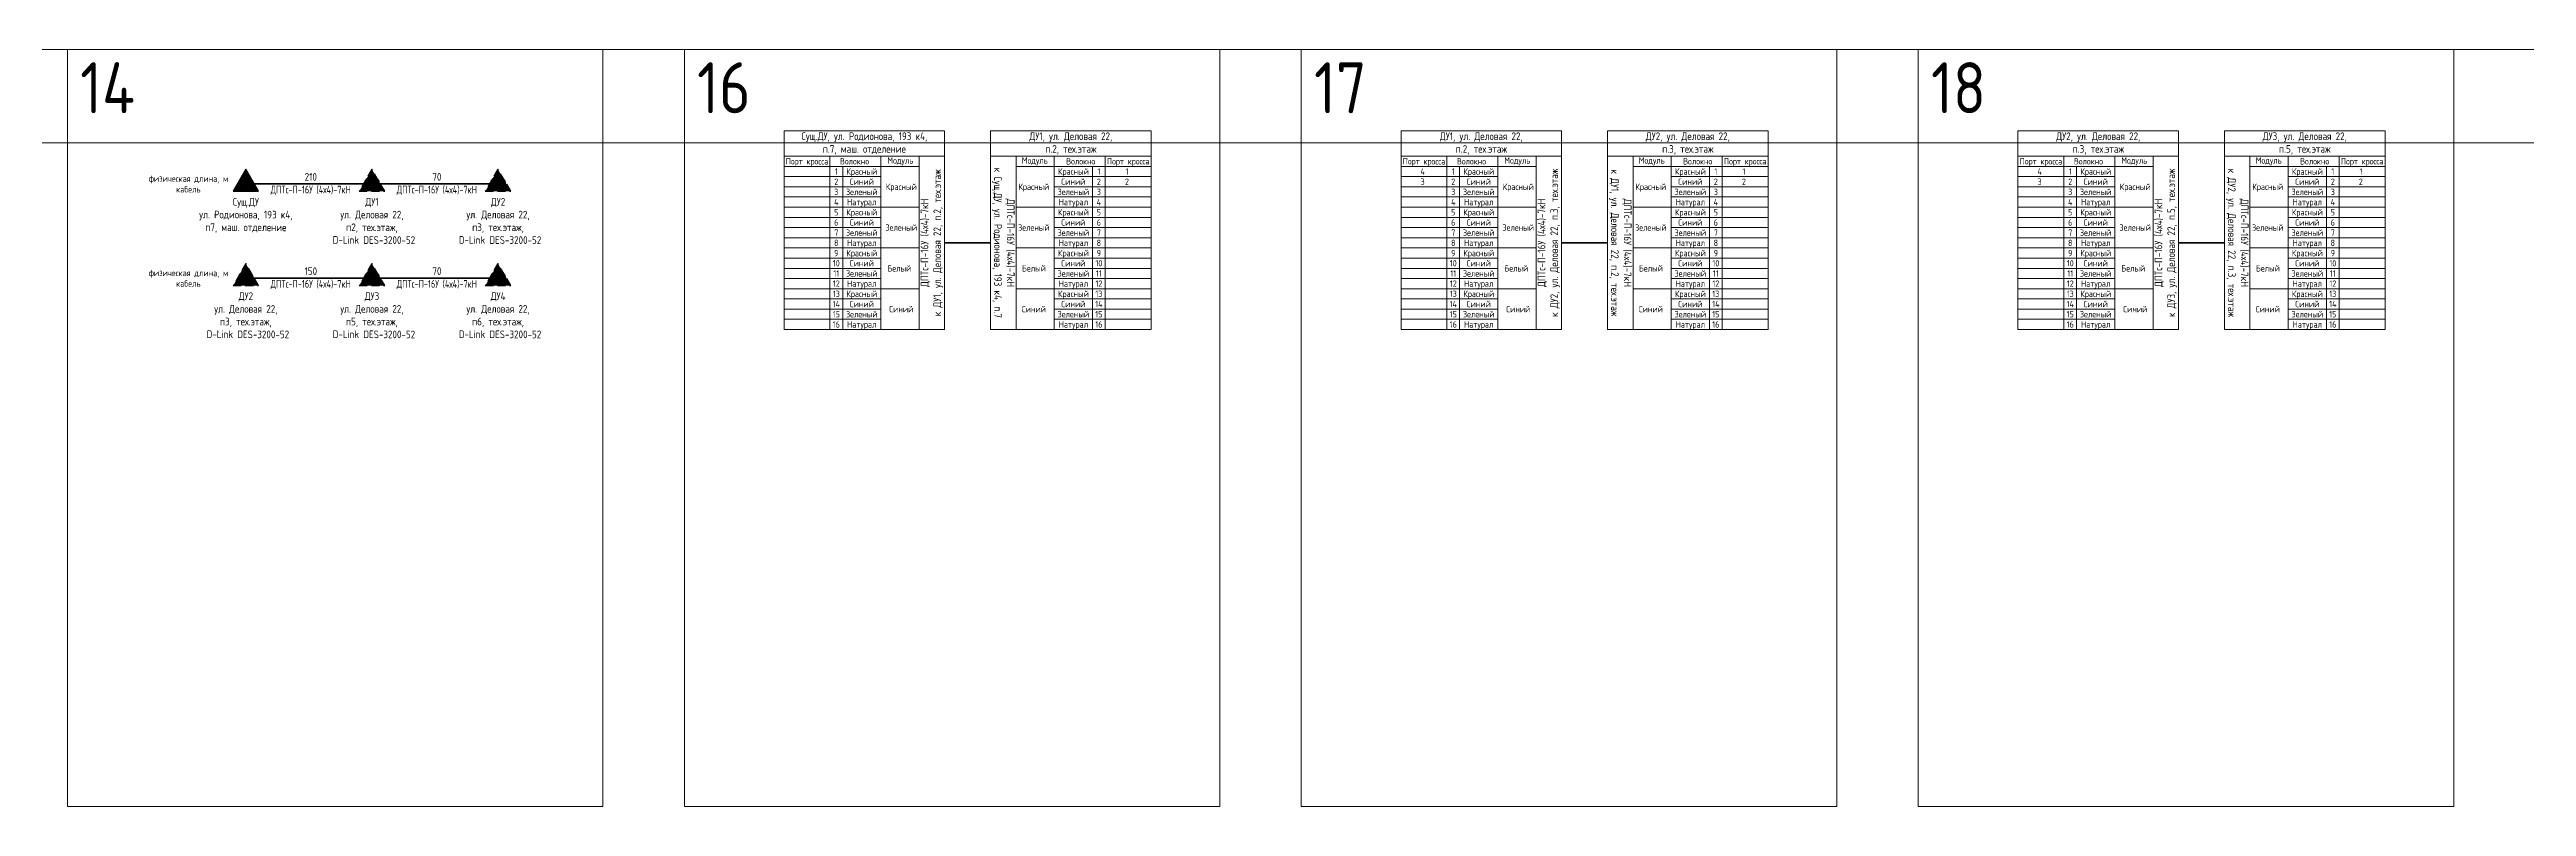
# Model space of a CAD drawing. Extents: x 6775 to 13793, y 2665 to 3972.
# Drawn here: x 9914 to 10886, y 3675 to 3972 of the extents above; entities that cross this region are included whole.
import ezdxf
from ezdxf.enums import TextEntityAlignment as Align

# ---------------------------------------------------------------- set-up
doc = ezdxf.new("R2010")
doc.units = 0
doc.header["$MEASUREMENT"] = 0
doc.linetypes.add('HIDDEN2', pattern=[4.7625, 3.175, -1.5875])
doc.layers.get('0').update_dxf_attribs({"linetype": 'CONTINUOUS'})
doc.layers.get('Defpoints').update_dxf_attribs({"linetype": 'CONTINUOUS'})
doc.layers.add('ВЭ', color=1, linetype='CONTINUOUS')
doc.styles.add('мой', font='', dxfattribs={"width": 0.9, "height": 3})
doc.styles.get('мой').set_extended_font_data('GOST Common')

# ---------------------------------------------------------------- blocks, each defined once
blk = doc.blocks.new('*T13')
at = {"layer": 'Defpoints', "color": 8, "linetype": 'ByBlock', "lineweight": 0, "transparency": 16777216}
for p, q in [((0, 0), (7018, 0)), ((0, 0), (0, -36.67)), ((242, 0), (242, -36.67)), ((484, 0), (484, -36.67)), ((726, 0), (726, -36.67)), ((968, 0), (968, -36.67)), ((1210, 0), (1210, -36.67)), ((1452, 0), (1452, -36.67)), ((1694, 0), (1694, -36.67)), ((1936, 0), (1936, -36.67)), ((2178, 0), (2178, -36.67)), ((2420, 0), (2420, -36.67)), ((2662, 0), (2662, -36.67)), ((2904, 0), (2904, -36.67)), ((3146, 0), (3146, -36.67)), ((3388, 0), (3388, -36.67)), ((3630, 0), (3630, -36.67)), ((3872, 0), (3872, -36.67)), ((4114, 0), (4114, -36.67)), ((4356, 0), (4356, -36.67)), ((4598, 0), (4598, -36.67)), ((4840, 0), (4840, -36.67)), ((5082, 0), (5082, -36.67)), ((5324, 0), (5324, -36.67)), ((5566, 0), (5566, -36.67)), ((5808, 0), (5808, -36.67)), ((6050, 0), (6050, -36.67)), ((6292, 0), (6292, -36.67)), ((6534, 0), (6534, -36.67)), ((6776, 0), (6776, -36.67)), ((0, -36.67), (7018, -36.67))]:
    blk.add_line(p, q, dxfattribs=at)
at = {"layer": 'Defpoints', "color": 0, "linetype": 'ByBlock', "lineweight": -2, "transparency": 16777216}
blk.add_line((7018, 0), (7018, -36.67), dxfattribs=at)
at = {"layer": 'Defpoints', "color": 5, "linetype": 'Continuous', "lineweight": 0, "transparency": 16777216, "char_height": 20, "width": 232, "attachment_point": 1, "style": 'мой'}
for s, insert in [('1', (5, -5)), ('2', (247, -5)), ('3', (489, -5)), ('4', (731, -5)), ('5', (973, -5)), ('6', (1215, -5)), ('7', (1457, -5)), ('8', (1699, -5)), ('9', (1941, -5)), ('10', (2183, -5)), ('11', (2425, -5)), ('12', (2667, -5)), ('13', (2909, -5)), ('14', (3151, -5)), ('16', (3393, -5)), ('17', (3635, -5)), ('18', (3877, -5)), ('19', (4119, -5)), ('{\\fGOST Common|b0|i0|c204|p34;24', (4361, -5)), ('25', (4603, -5)), ('23', (4845, -5)), ('28', (5087, -5)), ('29', (5329, -5)), ('33', (5571, -5)), ('34', (5813, -5)), ('35', (6055, -5)), ('36', (6297, -5)), ('37', (6539, -5)), ('38', (6781, -5))]:
    blk.add_mtext(s, dxfattribs=dict(at, insert=insert))
blk = doc.blocks.new('*U14')
at = {"layer": 'ВЭ', "color": 250, "linetype": 'ByBlock', "lineweight": 18}
blk.add_lwpolyline([(-105, -148.5), (105, -148.5), (105, 148.5), (-105, 148.5), (-105, -148.5)], dxfattribs=at)
blk = doc.blocks.new('*U15')
at = {"layer": 'Defpoints', "color": 0, "linetype": 'ByBlock', "lineweight": -2, "transparency": 16777216}
for p in [(3146, 0), (3388, 0), (3630, 0), (3872, 0)]:
    blk.add_blockref('*U14', p, dxfattribs=at)
blk = doc.blocks.new('*U60')
at = {"linetype": 'Continuous', "lineweight": 15, "true_color": 0xffffff}
h = blk.add_hatch(color=7, dxfattribs=at)
h.dxf.hatch_style = 1
h.paths.add_polyline_path([(7.33, 4.56), (4.95, 8.63), (0, 0), (4.98, 0, -0.412623), (2.12, 2.88, -0.727408)])
h.paths.add_polyline_path([(7.61, 4.08, -0.10842), (7.88, 2.88, -0.412623), (5.02, 0), (10, 0)])
h = blk.add_hatch(color=7, dxfattribs=at)
h.dxf.hatch_style = 1
h.paths.add_polyline_path([(2.12, 2.88, 1), (7.88, 2.88, 0.10842), (7.61, 4.08), (7.33, 4.56, 0.727408)])
at = {"color": 7, "linetype": 'HIDDEN2'}
blk.add_lwpolyline([(0, 0), (10, 0), (4.95, 8.63)], close=True, dxfattribs=at)
blk.add_circle((5, 2.88), 2.88)
at = {"color": 7, "linetype": 'Continuous', "lineweight": 20, "style": 'мой', "width": 0.9}
blk.add_attdef('ПОРТ1', text='', height=3, dxfattribs=at).set_placement((2, 6), align=Align.RIGHT)
blk.add_attdef('ПОРТ2', (8, 6), '', height=3, dxfattribs=at)
blk = doc.blocks.new('*U59')
at = {"linetype": 'Continuous', "lineweight": 15, "true_color": 0xffffff}
h = blk.add_hatch(color=7, dxfattribs=at)
h.dxf.hatch_style = 1
h.paths.add_polyline_path([(7.33, 4.56), (4.95, 8.63), (0, 0), (4.98, 0, -0.412623), (2.12, 2.88, -0.727408)])
h.paths.add_polyline_path([(7.61, 4.08, -0.10842), (7.88, 2.88, -0.412623), (5.02, 0), (10, 0)])
h = blk.add_hatch(color=7, dxfattribs=at)
h.dxf.hatch_style = 1
h.paths.add_polyline_path([(2.12, 2.88, 1), (7.88, 2.88, 0.10842), (7.61, 4.08), (7.33, 4.56, 0.727408)])
at = {"color": 7}
blk.add_lwpolyline([(0, 0), (10, 0), (4.95, 8.63)], close=True, dxfattribs=at)
blk.add_circle((5, 2.88), 2.88)
at = {"color": 7, "linetype": 'Continuous', "lineweight": 20, "style": 'мой', "width": 0.9}
blk.add_attdef('ПОРТ1', text='', height=3, dxfattribs=at).set_placement((2, 6), align=Align.RIGHT)
blk.add_attdef('ПОРТ2', (8, 6), '', height=3, dxfattribs=at)
blk = doc.blocks.new('*U73')
at = {"color": 7, "linetype": 'Continuous', "lineweight": 20}
blk.add_lwpolyline([(8, -1.5), (8, 2.5), (-7, 2.5), (-7, -1.5)], close=True, dxfattribs=at)
blk = doc.blocks.new('*U74')
at = {"color": 0, "linetype": 'ByBlock', "lineweight": -2, "transparency": 16777216}
for p in [(0, 0), (0, -4), (0, -8), (0, -12), (0, -16), (0, -20), (0, -24), (0, -28), (0, -32), (0, -36), (0, -40), (0, -44), (0, -48), (0, -52), (0, -56), (0, -60)]:
    blk.add_blockref('*U73', p, dxfattribs=at)
blk = doc.blocks.new('*U75')
at = {"color": 7, "linetype": 'Continuous', "lineweight": 20}
blk.add_lwpolyline([(-1, -2.5), (-1, 1.5), (-6, 1.5), (-6, -2.5)], close=True, dxfattribs=at)
blk = doc.blocks.new('*U78')
at = {"color": 0, "linetype": 'ByBlock', "lineweight": -2, "transparency": 16777216}
for p in [(0, 0), (0, -4), (0, -8), (0, -12), (0, -16), (0, -20), (0, -24), (0, -28), (0, -32), (0, -36), (0, -40), (0, -44), (0, -48), (0, -52), (0, -56), (0, -60)]:
    blk.add_blockref('*U75', p, dxfattribs=at)
blk = doc.blocks.new('*U79')
at = {"color": 7, "linetype": 'Continuous', "lineweight": 20}
blk.add_lwpolyline([(8, -1.5), (8, 2.5), (-10, 2.5), (-10, -1.5)], close=True, dxfattribs=at)
blk = doc.blocks.new('*U80')
at = {"color": 0, "linetype": 'ByBlock', "lineweight": -2, "transparency": 16777216}
for p in [(0, 0), (0, -4), (0, -8), (0, -12), (0, -16), (0, -20), (0, -24), (0, -28), (0, -32), (0, -36), (0, -40), (0, -44), (0, -48), (0, -52), (0, -56), (0, -60), (0, -64)]:
    blk.add_blockref('*U79', p, dxfattribs=at)
blk = doc.blocks.new('*U65')
at = {"color": 7, "linetype": 'Continuous', "lineweight": 20}
blk.add_lwpolyline([(8, -1.5), (8, 2.5), (-7, 2.5), (-7, -1.5)], close=True, dxfattribs=at)
blk = doc.blocks.new('*U66')
at = {"color": 0, "linetype": 'ByBlock', "lineweight": -2, "transparency": 16777216}
for p in [(0, 0), (0, -4), (0, -8), (0, -12), (0, -16), (0, -20), (0, -24), (0, -28), (0, -32), (0, -36), (0, -40), (0, -44), (0, -48), (0, -52), (0, -56), (0, -60)]:
    blk.add_blockref('*U65', p, dxfattribs=at)
blk = doc.blocks.new('*U67')
at = {"color": 7, "linetype": 'Continuous', "lineweight": 20}
blk.add_lwpolyline([(-1, -2.5), (-1, 1.5), (-6, 1.5), (-6, -2.5)], close=True, dxfattribs=at)
blk = doc.blocks.new('*U68')
at = {"color": 0, "linetype": 'ByBlock', "lineweight": -2, "transparency": 16777216}
for p in [(0, 0), (0, -4), (0, -8), (0, -12), (0, -16), (0, -20), (0, -24), (0, -28), (0, -32), (0, -36), (0, -40), (0, -44), (0, -48), (0, -52), (0, -56), (0, -60)]:
    blk.add_blockref('*U67', p, dxfattribs=at)
blk = doc.blocks.new('*U69')
at = {"color": 7, "linetype": 'Continuous', "lineweight": 20}
blk.add_lwpolyline([(8, -1.5), (8, 2.5), (-10, 2.5), (-10, -1.5)], close=True, dxfattribs=at)
blk = doc.blocks.new('*U70')
at = {"color": 0, "linetype": 'ByBlock', "lineweight": -2, "transparency": 16777216}
for p in [(0, 0), (0, -4), (0, -8), (0, -12), (0, -16), (0, -20), (0, -24), (0, -28), (0, -32), (0, -36), (0, -40), (0, -44), (0, -48), (0, -52), (0, -56), (0, -60), (0, -64)]:
    blk.add_blockref('*U69', p, dxfattribs=at)
blk = doc.blocks.new('*U71')
at = {"color": 7, "linetype": 'Continuous', "lineweight": 15}
blk.add_lwpolyline([(7.5, 8), (-7.5, 8), (-7.5, -8), (7.5, -8)], close=True, dxfattribs=at)
blk = doc.blocks.new('*U72')
at = {"color": 0, "linetype": 'ByBlock', "lineweight": -2, "transparency": 16777216}
for p in [(0, 0), (0, -16), (0, -32), (0, -48)]:
    blk.add_blockref('*U71', p, dxfattribs=at)
blk = doc.blocks.new('*U76')
at = {"color": 7, "linetype": 'Continuous', "lineweight": 15}
blk.add_lwpolyline([(7.5, 8), (-7.5, 8), (-7.5, -8), (7.5, -8)], close=True, dxfattribs=at)
blk = doc.blocks.new('*U77')
at = {"color": 0, "linetype": 'ByBlock', "lineweight": -2, "transparency": 16777216}
for p in [(0, 0), (0, -16), (0, -32), (0, -48)]:
    blk.add_blockref('*U76', p, dxfattribs=at)
blk = doc.blocks.new('*U101')
at = {"color": 7, "linetype": 'Continuous', "lineweight": 20}
blk.add_lwpolyline([(8, -1.5), (8, 2.5), (-7, 2.5), (-7, -1.5)], close=True, dxfattribs=at)
blk = doc.blocks.new('*U102')
at = {"color": 0, "linetype": 'ByBlock', "lineweight": -2, "transparency": 16777216}
for p in [(0, 0), (0, -4), (0, -8), (0, -12), (0, -16), (0, -20), (0, -24), (0, -28), (0, -32), (0, -36), (0, -40), (0, -44), (0, -48), (0, -52), (0, -56), (0, -60)]:
    blk.add_blockref('*U101', p, dxfattribs=at)
blk = doc.blocks.new('*U103')
at = {"color": 7, "linetype": 'Continuous', "lineweight": 20}
blk.add_lwpolyline([(-1, -2.5), (-1, 1.5), (-6, 1.5), (-6, -2.5)], close=True, dxfattribs=at)
blk = doc.blocks.new('*U106')
at = {"color": 0, "linetype": 'ByBlock', "lineweight": -2, "transparency": 16777216}
for p in [(0, 0), (0, -4), (0, -8), (0, -12), (0, -16), (0, -20), (0, -24), (0, -28), (0, -32), (0, -36), (0, -40), (0, -44), (0, -48), (0, -52), (0, -56), (0, -60)]:
    blk.add_blockref('*U103', p, dxfattribs=at)
blk = doc.blocks.new('*U107')
at = {"color": 7, "linetype": 'Continuous', "lineweight": 20}
blk.add_lwpolyline([(8, -1.5), (8, 2.5), (-10, 2.5), (-10, -1.5)], close=True, dxfattribs=at)
blk = doc.blocks.new('*U108')
at = {"color": 0, "linetype": 'ByBlock', "lineweight": -2, "transparency": 16777216}
for p in [(0, 0), (0, -4), (0, -8), (0, -12), (0, -16), (0, -20), (0, -24), (0, -28), (0, -32), (0, -36), (0, -40), (0, -44), (0, -48), (0, -52), (0, -56), (0, -60), (0, -64)]:
    blk.add_blockref('*U107', p, dxfattribs=at)
blk = doc.blocks.new('*U93')
at = {"color": 7, "linetype": 'Continuous', "lineweight": 20}
blk.add_lwpolyline([(8, -1.5), (8, 2.5), (-7, 2.5), (-7, -1.5)], close=True, dxfattribs=at)
blk = doc.blocks.new('*U94')
at = {"color": 0, "linetype": 'ByBlock', "lineweight": -2, "transparency": 16777216}
for p in [(0, 0), (0, -4), (0, -8), (0, -12), (0, -16), (0, -20), (0, -24), (0, -28), (0, -32), (0, -36), (0, -40), (0, -44), (0, -48), (0, -52), (0, -56), (0, -60)]:
    blk.add_blockref('*U93', p, dxfattribs=at)
blk = doc.blocks.new('*U95')
at = {"color": 7, "linetype": 'Continuous', "lineweight": 20}
blk.add_lwpolyline([(-1, -2.5), (-1, 1.5), (-6, 1.5), (-6, -2.5)], close=True, dxfattribs=at)
blk = doc.blocks.new('*U96')
at = {"color": 0, "linetype": 'ByBlock', "lineweight": -2, "transparency": 16777216}
for p in [(0, 0), (0, -4), (0, -8), (0, -12), (0, -16), (0, -20), (0, -24), (0, -28), (0, -32), (0, -36), (0, -40), (0, -44), (0, -48), (0, -52), (0, -56), (0, -60)]:
    blk.add_blockref('*U95', p, dxfattribs=at)
blk = doc.blocks.new('*U97')
at = {"color": 7, "linetype": 'Continuous', "lineweight": 20}
blk.add_lwpolyline([(8, -1.5), (8, 2.5), (-10, 2.5), (-10, -1.5)], close=True, dxfattribs=at)
blk = doc.blocks.new('*U98')
at = {"color": 0, "linetype": 'ByBlock', "lineweight": -2, "transparency": 16777216}
for p in [(0, 0), (0, -4), (0, -8), (0, -12), (0, -16), (0, -20), (0, -24), (0, -28), (0, -32), (0, -36), (0, -40), (0, -44), (0, -48), (0, -52), (0, -56), (0, -60), (0, -64)]:
    blk.add_blockref('*U97', p, dxfattribs=at)
blk = doc.blocks.new('*U99')
at = {"color": 7, "linetype": 'Continuous', "lineweight": 15}
blk.add_lwpolyline([(7.5, 8), (-7.5, 8), (-7.5, -8), (7.5, -8)], close=True, dxfattribs=at)
blk = doc.blocks.new('*U100')
at = {"color": 0, "linetype": 'ByBlock', "lineweight": -2, "transparency": 16777216}
for p in [(0, 0), (0, -16), (0, -32), (0, -48)]:
    blk.add_blockref('*U99', p, dxfattribs=at)
blk = doc.blocks.new('*U104')
at = {"color": 7, "linetype": 'Continuous', "lineweight": 15}
blk.add_lwpolyline([(7.5, 8), (-7.5, 8), (-7.5, -8), (7.5, -8)], close=True, dxfattribs=at)
blk = doc.blocks.new('*U105')
at = {"color": 0, "linetype": 'ByBlock', "lineweight": -2, "transparency": 16777216}
for p in [(0, 0), (0, -16), (0, -32), (0, -48)]:
    blk.add_blockref('*U104', p, dxfattribs=at)
blk = doc.blocks.new('*U196')
at = {"color": 7, "linetype": 'Continuous', "lineweight": 20}
blk.add_lwpolyline([(8, -1.5), (8, 2.5), (-7, 2.5), (-7, -1.5)], close=True, dxfattribs=at)
blk = doc.blocks.new('*U197')
at = {"color": 0, "linetype": 'ByBlock', "lineweight": -2, "transparency": 16777216}
for p in [(0, 0), (0, -4), (0, -8), (0, -12), (0, -16), (0, -20), (0, -24), (0, -28), (0, -32), (0, -36), (0, -40), (0, -44), (0, -48), (0, -52), (0, -56), (0, -60)]:
    blk.add_blockref('*U196', p, dxfattribs=at)
blk = doc.blocks.new('*U198')
at = {"color": 7, "linetype": 'Continuous', "lineweight": 20}
blk.add_lwpolyline([(-1, -2.5), (-1, 1.5), (-6, 1.5), (-6, -2.5)], close=True, dxfattribs=at)
blk = doc.blocks.new('*U201')
at = {"color": 0, "linetype": 'ByBlock', "lineweight": -2, "transparency": 16777216}
for p in [(0, 0), (0, -4), (0, -8), (0, -12), (0, -16), (0, -20), (0, -24), (0, -28), (0, -32), (0, -36), (0, -40), (0, -44), (0, -48), (0, -52), (0, -56), (0, -60)]:
    blk.add_blockref('*U198', p, dxfattribs=at)
blk = doc.blocks.new('*U202')
at = {"color": 7, "linetype": 'Continuous', "lineweight": 20}
blk.add_lwpolyline([(8, -1.5), (8, 2.5), (-10, 2.5), (-10, -1.5)], close=True, dxfattribs=at)
blk = doc.blocks.new('*U203')
at = {"color": 0, "linetype": 'ByBlock', "lineweight": -2, "transparency": 16777216}
for p in [(0, 0), (0, -4), (0, -8), (0, -12), (0, -16), (0, -20), (0, -24), (0, -28), (0, -32), (0, -36), (0, -40), (0, -44), (0, -48), (0, -52), (0, -56), (0, -60), (0, -64)]:
    blk.add_blockref('*U202', p, dxfattribs=at)
blk = doc.blocks.new('*U188')
at = {"color": 7, "linetype": 'Continuous', "lineweight": 20}
blk.add_lwpolyline([(8, -1.5), (8, 2.5), (-7, 2.5), (-7, -1.5)], close=True, dxfattribs=at)
blk = doc.blocks.new('*U189')
at = {"color": 0, "linetype": 'ByBlock', "lineweight": -2, "transparency": 16777216}
for p in [(0, 0), (0, -4), (0, -8), (0, -12), (0, -16), (0, -20), (0, -24), (0, -28), (0, -32), (0, -36), (0, -40), (0, -44), (0, -48), (0, -52), (0, -56), (0, -60)]:
    blk.add_blockref('*U188', p, dxfattribs=at)
blk = doc.blocks.new('*U190')
at = {"color": 7, "linetype": 'Continuous', "lineweight": 20}
blk.add_lwpolyline([(-1, -2.5), (-1, 1.5), (-6, 1.5), (-6, -2.5)], close=True, dxfattribs=at)
blk = doc.blocks.new('*U191')
at = {"color": 0, "linetype": 'ByBlock', "lineweight": -2, "transparency": 16777216}
for p in [(0, 0), (0, -4), (0, -8), (0, -12), (0, -16), (0, -20), (0, -24), (0, -28), (0, -32), (0, -36), (0, -40), (0, -44), (0, -48), (0, -52), (0, -56), (0, -60)]:
    blk.add_blockref('*U190', p, dxfattribs=at)
blk = doc.blocks.new('*U192')
at = {"color": 7, "linetype": 'Continuous', "lineweight": 20}
blk.add_lwpolyline([(8, -1.5), (8, 2.5), (-10, 2.5), (-10, -1.5)], close=True, dxfattribs=at)
blk = doc.blocks.new('*U193')
at = {"color": 0, "linetype": 'ByBlock', "lineweight": -2, "transparency": 16777216}
for p in [(0, 0), (0, -4), (0, -8), (0, -12), (0, -16), (0, -20), (0, -24), (0, -28), (0, -32), (0, -36), (0, -40), (0, -44), (0, -48), (0, -52), (0, -56), (0, -60), (0, -64)]:
    blk.add_blockref('*U192', p, dxfattribs=at)
blk = doc.blocks.new('*U194')
at = {"color": 7, "linetype": 'Continuous', "lineweight": 15}
blk.add_lwpolyline([(7.5, 8), (-7.5, 8), (-7.5, -8), (7.5, -8)], close=True, dxfattribs=at)
blk = doc.blocks.new('*U195')
at = {"color": 0, "linetype": 'ByBlock', "lineweight": -2, "transparency": 16777216}
for p in [(0, 0), (0, -16), (0, -32), (0, -48)]:
    blk.add_blockref('*U194', p, dxfattribs=at)
blk = doc.blocks.new('*U199')
at = {"color": 7, "linetype": 'Continuous', "lineweight": 15}
blk.add_lwpolyline([(7.5, 8), (-7.5, 8), (-7.5, -8), (7.5, -8)], close=True, dxfattribs=at)
blk = doc.blocks.new('*U200')
at = {"color": 0, "linetype": 'ByBlock', "lineweight": -2, "transparency": 16777216}
for p in [(0, 0), (0, -16), (0, -32), (0, -48)]:
    blk.add_blockref('*U199', p, dxfattribs=at)

msp = doc.modelspace()

# ---------------------------------------------------------------- linework, layer by layer
at = {"color": 7, "linetype": 'Continuous', "lineweight": 15}
for points in [[(10202.1, 3930.14), (10265.1, 3930.14), (10265.1, 3940.14), (10202.1, 3940.14)], [(10346.1, 3930.14), (10283.1, 3930.14), (10283.1, 3940.14), (10346.1, 3940.14)], [(10444.1, 3930.14), (10507.1, 3930.14), (10507.1, 3940.14), (10444.1, 3940.14)], [(10588.1, 3930.14), (10525.1, 3930.14), (10525.1, 3940.14), (10588.1, 3940.14)], [(10686.1, 3930.14), (10749.1, 3930.14), (10749.1, 3940.14), (10686.1, 3940.14)], [(10830.1, 3930.14), (10767.1, 3930.14), (10767.1, 3940.14), (10830.1, 3940.14)], [(10240.1, 3930.14), (10255.1, 3930.14), (10255.1, 3926.14), (10240.1, 3926.14)], [(10255.1, 3930.14), (10265.1, 3930.14), (10265.1, 3862.14), (10255.1, 3862.14)], [(10293.1, 3930.14), (10283.1, 3930.14), (10283.1, 3862.14), (10293.1, 3862.14)], [(10308.1, 3930.14), (10293.1, 3930.14), (10293.1, 3926.14), (10308.1, 3926.14)], [(10482.1, 3930.14), (10497.1, 3930.14), (10497.1, 3926.14), (10482.1, 3926.14)], [(10497.1, 3930.14), (10507.1, 3930.14), (10507.1, 3862.14), (10497.1, 3862.14)], [(10535.1, 3930.14), (10525.1, 3930.14), (10525.1, 3862.14), (10535.1, 3862.14)], [(10550.1, 3930.14), (10535.1, 3930.14), (10535.1, 3926.14), (10550.1, 3926.14)], [(10724.1, 3930.14), (10739.1, 3930.14), (10739.1, 3926.14), (10724.1, 3926.14)], [(10739.1, 3930.14), (10749.1, 3930.14), (10749.1, 3862.14), (10739.1, 3862.14)], [(10777.1, 3930.14), (10767.1, 3930.14), (10767.1, 3862.14), (10777.1, 3862.14)], [(10792.1, 3930.14), (10777.1, 3930.14), (10777.1, 3926.14), (10792.1, 3926.14)]]:
    msp.add_lwpolyline(points, close=True, dxfattribs=at)
at = {"color": 7, "linetype": 'Continuous', "lineweight": 40}
for points in [[(9994.07, 3919.24), (10089.93, 3919.24)], [(10265.1, 3896.14), (10283.1, 3896.14)], [(10507.1, 3896.14), (10525.1, 3896.14)], [(10749.1, 3896.14), (10767.1, 3896.14)], [(9994.07, 3882.24), (10089.93, 3882.24)]]:
    msp.add_lwpolyline(points, dxfattribs=at)

# ---------------------------------------------------------------- block references
msp.add_blockref('*T13', (6775, 3972))
at = {"color": 7, "linetype": 'Continuous', "lineweight": 15}
for name, p in [('*U80', (10212.1, 3927.64)), ('*U78', (10226.1, 3924.64)), ('*U74', (10232.1, 3923.64)), ('*U72', (10247.6, 3918.14)), ('*U77', (10300.6, 3918.14)), ('*U108', (10454.1, 3927.64)), ('*U106', (10468.1, 3924.64)), ('*U102', (10474.1, 3923.64)), ('*U100', (10489.6, 3918.14)), ('*U105', (10542.6, 3918.14)), ('*U203', (10696.1, 3927.64)), ('*U201', (10710.1, 3924.64)), ('*U197', (10716.1, 3923.64)), ('*U195', (10731.6, 3918.14)), ('*U200', (10784.6, 3918.14)), ('*U59', (9986.02, 3916.37)), ('*U60', (10035.47, 3916.37)), ('*U60', (10084.93, 3916.37)), ('*U60', (9986.02, 3879.37)), ('*U60', (10035.47, 3879.37)), ('*U60', (10084.93, 3879.37))]:
    msp.add_blockref(name, p, dxfattribs=at)
at = {"color": 7, "linetype": 'Continuous', "lineweight": 15, "xscale": -1}
for name, p in [('*U66', (10316.1, 3923.64)), ('*U68', (10322.1, 3924.64)), ('*U70', (10336.1, 3927.64)), ('*U94', (10558.1, 3923.64)), ('*U96', (10564.1, 3924.64)), ('*U98', (10578.1, 3927.64)), ('*U189', (10800.1, 3923.64)), ('*U191', (10806.1, 3924.64)), ('*U193', (10820.1, 3927.64))]:
    msp.add_blockref(name, p, dxfattribs=at)
at = {"layer": 'Defpoints'}
msp.add_blockref('*U15', (6880, 3823.5), dxfattribs=at)

# ---------------------------------------------------------------- texts
at = {"color": 7, "style": 'мой', "width": 0.9}
for s, rotation, p in [('Порт кросса', 359.86157, (10211.1, 3928.14)), ('Красный', 0.13843, (10232.6, 3924.14)), ('Красный', 0.13843, (10315.6, 3924.14)), ('Порт кросса', 0.13843, (10337.1, 3928.14)), ('1', 359.86157, (10336.6, 3924.14)), ('Порт кросса', 359.86157, (10453.1, 3928.14)), ('4', 359.86157, (10452.6, 3924.14)), ('Красный', 0.13843, (10474.6, 3924.14)), ('Красный', 0.13843, (10557.6, 3924.14)), ('Порт кросса', 0.13843, (10579.1, 3928.14)), ('1', 359.86157, (10578.6, 3924.14)), ('Порт кросса', 359.86157, (10695.1, 3928.14)), ('4', 359.86157, (10694.6, 3924.14)), ('Красный', 0.13843, (10716.6, 3924.14)), ('Красный', 0.13843, (10799.6, 3924.14)), ('Порт кросса', 0.13843, (10821.1, 3928.14)), ('1', 359.86157, (10820.6, 3924.14)), ('Зеленый', 0.13843, (10232.6, 3916.14)), ('Синий', 0.13843, (10232.6, 3920.14)), ('Красный', 359.86157, (10248.1, 3918.14)), ('Красный', 0.13843, (10300.1, 3918.14)), ('Зеленый', 0.13843, (10315.6, 3916.14)), ('Синий', 0.13843, (10315.6, 3920.14)), ('2', 359.86157, (10336.6, 3920.14)), ('3', 359.86157, (10452.6, 3920.14)), ('Зеленый', 0.13843, (10474.6, 3916.14)), ('Синий', 0.13843, (10474.6, 3920.14)), ('Красный', 359.86157, (10490.1, 3918.14)), ('Красный', 0.13843, (10542.1, 3918.14)), ('Зеленый', 0.13843, (10557.6, 3916.14)), ('Синий', 0.13843, (10557.6, 3920.14)), ('2', 359.86157, (10578.6, 3920.14)), ('3', 359.86157, (10694.6, 3920.14)), ('Зеленый', 0.13843, (10716.6, 3916.14)), ('Синий', 0.13843, (10716.6, 3920.14)), ('Красный', 359.86157, (10732.1, 3918.14)), ('Красный', 0.13843, (10784.1, 3918.14)), ('Зеленый', 0.13843, (10799.6, 3916.14)), ('Синий', 0.13843, (10799.6, 3920.14)), ('2', 359.86157, (10820.6, 3920.14)), ('Красный', 0.13843, (10232.6, 3908.14)), ('Натурал', 0.13843, (10232.6, 3912.14)), ('Красный', 0.13843, (10315.6, 3908.14)), ('Натурал', 0.13843, (10315.6, 3912.14)), ('Красный', 0.13843, (10474.6, 3908.14)), ('Натурал', 0.13843, (10474.6, 3912.14)), ('Красный', 0.13843, (10557.6, 3908.14)), ('Натурал', 0.13843, (10557.6, 3912.14)), ('Красный', 0.13843, (10716.6, 3908.14)), ('Натурал', 0.13843, (10716.6, 3912.14)), ('Красный', 0.13843, (10799.6, 3908.14)), ('Натурал', 0.13843, (10799.6, 3912.14)), ('Зеленый', 0.13843, (10232.6, 3900.14)), ('Натурал', 0.13843, (10232.6, 3896.14)), ('Синий', 0.13843, (10232.6, 3904.14)), ('Зеленый', 359.86157, (10248.1, 3902.14)), ('Зеленый', 0.13843, (10300.1, 3902.14)), ('Зеленый', 0.13843, (10315.6, 3900.14)), ('Натурал', 0.13843, (10315.6, 3896.14)), ('Синий', 0.13843, (10315.6, 3904.14)), ('Зеленый', 0.13843, (10474.6, 3900.14)), ('Натурал', 0.13843, (10474.6, 3896.14)), ('Синий', 0.13843, (10474.6, 3904.14)), ('Зеленый', 359.86157, (10490.1, 3902.14)), ('Зеленый', 0.13843, (10542.1, 3902.14)), ('Зеленый', 0.13843, (10557.6, 3900.14)), ('Натурал', 0.13843, (10557.6, 3896.14)), ('Синий', 0.13843, (10557.6, 3904.14)), ('Зеленый', 0.13843, (10716.6, 3900.14)), ('Натурал', 0.13843, (10716.6, 3896.14)), ('Синий', 0.13843, (10716.6, 3904.14)), ('Зеленый', 359.86157, (10732.1, 3902.14)), ('Зеленый', 0.13843, (10784.1, 3902.14)), ('Зеленый', 0.13843, (10799.6, 3900.14)), ('Натурал', 0.13843, (10799.6, 3896.14)), ('Синий', 0.13843, (10799.6, 3904.14)), ('Красный', 0.13843, (10232.6, 3892.14)), ('Синий', 0.13843, (10232.6, 3888.14)), ('Белый ', 359.86157, (10248.1, 3886.14)), ('Белый ', 0.13843, (10300.87, 3886.15)), ('Красный', 0.13843, (10315.6, 3892.14)), ('Синий', 0.13843, (10315.6, 3888.14)), ('Красный', 0.13843, (10474.6, 3892.14)), ('Синий', 0.13843, (10474.6, 3888.14)), ('Белый ', 359.86157, (10490.1, 3886.14)), ('Белый ', 0.13843, (10542.87, 3886.15)), ('Красный', 0.13843, (10557.6, 3892.14)), ('Синий', 0.13843, (10557.6, 3888.14)), ('Красный', 0.13843, (10716.6, 3892.14)), ('Синий', 0.13843, (10716.6, 3888.14)), ('Белый ', 359.86157, (10732.1, 3886.14)), ('Белый ', 0.13843, (10784.87, 3886.15)), ('Красный', 0.13843, (10799.6, 3892.14)), ('Синий', 0.13843, (10799.6, 3888.14)), ('Зеленый', 0.13843, (10232.6, 3884.14)), ('Красный', 0.13843, (10232.6, 3876.14)), ('Натурал', 0.13843, (10232.6, 3880.14)), ('Зеленый', 0.13843, (10315.6, 3884.14)), ('Красный', 0.13843, (10315.6, 3876.14)), ('Натурал', 0.13843, (10315.6, 3880.14)), ('Зеленый', 0.13843, (10474.6, 3884.14)), ('Красный', 0.13843, (10474.6, 3876.14)), ('Натурал', 0.13843, (10474.6, 3880.14)), ('Зеленый', 0.13843, (10557.6, 3884.14)), ('Красный', 0.13843, (10557.6, 3876.14)), ('Натурал', 0.13843, (10557.6, 3880.14)), ('Зеленый', 0.13843, (10716.6, 3884.14)), ('Красный', 0.13843, (10716.6, 3876.14)), ('Натурал', 0.13843, (10716.6, 3880.14)), ('Зеленый', 0.13843, (10799.6, 3884.14)), ('Красный', 0.13843, (10799.6, 3876.14)), ('Натурал', 0.13843, (10799.6, 3880.14)), ('Зеленый', 0.13843, (10232.6, 3868.14)), ('Синий', 0.13843, (10232.6, 3872.14)), ('Синий', 359.86157, (10248.1, 3870.14)), ('Синий', 0.13843, (10300.1, 3870.14)), ('Зеленый', 0.13843, (10315.6, 3868.14)), ('Синий', 0.13843, (10315.6, 3872.14)), ('Зеленый', 0.13843, (10474.6, 3868.14)), ('Синий', 0.13843, (10474.6, 3872.14)), ('Синий', 359.86157, (10490.1, 3870.14)), ('Синий', 0.13843, (10542.1, 3870.14)), ('Зеленый', 0.13843, (10557.6, 3868.14)), ('Синий', 0.13843, (10557.6, 3872.14)), ('Зеленый', 0.13843, (10716.6, 3868.14)), ('Синий', 0.13843, (10716.6, 3872.14)), ('Синий', 359.86157, (10732.1, 3870.14)), ('Синий', 0.13843, (10784.1, 3870.14)), ('Зеленый', 0.13843, (10799.6, 3868.14)), ('Синий', 0.13843, (10799.6, 3872.14)), ('Натурал', 0.13843, (10232.6, 3864.14)), ('Натурал', 0.13843, (10315.6, 3864.14)), ('Натурал', 0.13843, (10474.6, 3864.14)), ('Натурал', 0.13843, (10557.6, 3864.14)), ('Натурал', 0.13843, (10716.6, 3864.14)), ('Натурал', 0.13843, (10799.6, 3864.14))]:
    msp.add_text(s, height=2.5, rotation=rotation, dxfattribs=at).set_placement(p, align=Align.MIDDLE_CENTER)
for s, rotation, p in [('1', 359.86157, (10222.6, 3924.14)), ('Волокно', 359.86157, (10229.73, 3928.14)), ('Модуль', 359.86157, (10247.73, 3928.14)), ('Модуль', 0.13843, (10300.47, 3928.14)), ('Волокно', 0.13843, (10318.47, 3928.14)), ('1', 0.13843, (10325.6, 3924.14)), ('1', 359.86157, (10464.6, 3924.14)), ('Волокно', 359.86157, (10471.73, 3928.14)), ('Модуль', 359.86157, (10489.73, 3928.14)), ('Модуль', 0.13843, (10542.47, 3928.14)), ('Волокно', 0.13843, (10560.47, 3928.14)), ('1', 0.13843, (10567.6, 3924.14)), ('1', 359.86157, (10706.6, 3924.14)), ('Волокно', 359.86157, (10713.73, 3928.14)), ('Модуль', 359.86157, (10731.73, 3928.14)), ('Модуль', 0.13843, (10784.47, 3928.14)), ('Волокно', 0.13843, (10802.47, 3928.14)), ('1', 0.13843, (10809.6, 3924.14)), ('3', 359.86157, (10222.6, 3916.14)), ('2', 359.86157, (10222.6, 3920.14)), ('3', 0.13843, (10325.6, 3916.14)), ('2', 0.13843, (10325.6, 3920.14)), ('3', 359.86157, (10464.6, 3916.14)), ('2', 359.86157, (10464.6, 3920.14)), ('3', 0.13843, (10567.6, 3916.14)), ('2', 0.13843, (10567.6, 3920.14)), ('3', 359.86157, (10706.6, 3916.14)), ('2', 359.86157, (10706.6, 3920.14)), ('3', 0.13843, (10809.6, 3916.14)), ('2', 0.13843, (10809.6, 3920.14)), ('4', 359.86157, (10222.6, 3912.14)), ('5', 359.86157, (10222.6, 3908.14)), ('4', 0.13843, (10325.6, 3912.14)), ('5', 0.13843, (10325.6, 3908.14)), ('4', 359.86157, (10464.6, 3912.14)), ('5', 359.86157, (10464.6, 3908.14)), ('4', 0.13843, (10567.6, 3912.14)), ('5', 0.13843, (10567.6, 3908.14)), ('4', 359.86157, (10706.6, 3912.14)), ('5', 359.86157, (10706.6, 3908.14)), ('4', 0.13843, (10809.6, 3912.14)), ('5', 0.13843, (10809.6, 3908.14)), ('7', 359.86157, (10222.6, 3900.14)), ('6', 359.86157, (10222.6, 3904.14)), ('8', 359.86157, (10222.6, 3896.14)), ('7', 0.13843, (10325.6, 3900.14)), ('6', 0.13843, (10325.6, 3904.14)), ('8', 0.13843, (10325.6, 3896.14)), ('7', 359.86157, (10464.6, 3900.14)), ('6', 359.86157, (10464.6, 3904.14)), ('8', 359.86157, (10464.6, 3896.14)), ('7', 0.13843, (10567.6, 3900.14)), ('6', 0.13843, (10567.6, 3904.14)), ('8', 0.13843, (10567.6, 3896.14)), ('7', 359.86157, (10706.6, 3900.14)), ('6', 359.86157, (10706.6, 3904.14)), ('8', 359.86157, (10706.6, 3896.14)), ('7', 0.13843, (10809.6, 3900.14)), ('6', 0.13843, (10809.6, 3904.14)), ('8', 0.13843, (10809.6, 3896.14)), ('10', 359.86157, (10222.6, 3888.14)), ('9', 359.86157, (10222.6, 3892.14)), ('10', 0.13843, (10325.6, 3888.14)), ('9', 0.13843, (10325.6, 3892.14)), ('10', 359.86157, (10464.6, 3888.14)), ('9', 359.86157, (10464.6, 3892.14)), ('10', 0.13843, (10567.6, 3888.14)), ('9', 0.13843, (10567.6, 3892.14)), ('10', 359.86157, (10706.6, 3888.14)), ('9', 359.86157, (10706.6, 3892.14)), ('10', 0.13843, (10809.6, 3888.14)), ('9', 0.13843, (10809.6, 3892.14)), ('13', 359.86157, (10222.6, 3876.14)), ('12', 359.86157, (10222.6, 3880.14)), ('11', 359.86157, (10222.6, 3884.14)), ('13', 0.13843, (10325.6, 3876.14)), ('12', 0.13843, (10325.6, 3880.14)), ('11', 0.13843, (10325.6, 3884.14)), ('13', 359.86157, (10464.6, 3876.14)), ('12', 359.86157, (10464.6, 3880.14)), ('11', 359.86157, (10464.6, 3884.14)), ('13', 0.13843, (10567.6, 3876.14)), ('12', 0.13843, (10567.6, 3880.14)), ('11', 0.13843, (10567.6, 3884.14)), ('13', 359.86157, (10706.6, 3876.14)), ('12', 359.86157, (10706.6, 3880.14)), ('11', 359.86157, (10706.6, 3884.14)), ('13', 0.13843, (10809.6, 3876.14)), ('12', 0.13843, (10809.6, 3880.14)), ('11', 0.13843, (10809.6, 3884.14)), ('14', 359.86157, (10222.6, 3872.14)), ('15', 359.86157, (10222.6, 3868.14)), ('14', 0.13843, (10325.6, 3872.14)), ('15', 0.13843, (10325.6, 3868.14)), ('14', 359.86157, (10464.6, 3872.14)), ('15', 359.86157, (10464.6, 3868.14)), ('14', 0.13843, (10567.6, 3872.14)), ('15', 0.13843, (10567.6, 3868.14)), ('14', 359.86157, (10706.6, 3872.14)), ('15', 359.86157, (10706.6, 3868.14)), ('14', 0.13843, (10809.6, 3872.14)), ('15', 0.13843, (10809.6, 3868.14)), ('16', 359.86157, (10222.6, 3864.14)), ('16', 0.13843, (10325.6, 3864.14)), ('16', 359.86157, (10464.6, 3864.14)), ('16', 0.13843, (10567.6, 3864.14)), ('16', 359.86157, (10706.6, 3864.14)), ('16', 0.13843, (10809.6, 3864.14))]:
    msp.add_text(s, height=2.5, rotation=rotation, dxfattribs=at).set_placement(p, align=Align.MIDDLE)
at = {"color": 7, "linetype": 'Continuous', "lineweight": 20, "char_height": 3, "width": 63, "attachment_point": 5, "style": 'мой'}
for s, insert in [('{\\fGOST Common|b0|i0|c204|p34;Сущ.ДУ}, {\\fGOST Common|b0|i0|c204|p34;ул. Родионова, 193 к4}, \\P{\\fGOST Common|b0|i0|c204|p34;п}.7, {\\fGOST Common|b0|i0|c204|p34;маш. отделение}', (10233.6, 3935.14)), ('{\\fGOST Common|b0|i0|c204|p34;ДУ1}, {\\fGOST Common|b0|i0|c204|p34;ул. Деловая 22}, \\P{\\fGOST Common|b0|i0|c204|p34;п}.{\\fGOST Common|b0|i0|c204|p34;2}, {\\fGOST Common|b0|i0|c204|p34;тех.этаж}', (10314.6, 3935.14)), ('{\\fGOST Common|b0|i0|c204|p34;ДУ1}, {\\fGOST Common|b0|i0|c204|p34;ул. Деловая 22}, \\P{\\fGOST Common|b0|i0|c204|p34;п}.{\\fGOST Common|b0|i0|c204|p34;2}, {\\fGOST Common|b0|i0|c204|p34;тех.этаж}', (10475.6, 3935.14)), ('{\\fGOST Common|b0|i0|c204|p34;ДУ2}, {\\fGOST Common|b0|i0|c204|p34;ул. Деловая 22}, \\P{\\fGOST Common|b0|i0|c204|p34;п}.3, {\\fGOST Common|b0|i0|c204|p34;тех.этаж}', (10556.6, 3935.14)), ('{\\fGOST Common|b0|i0|c204|p34;ДУ2}, {\\fGOST Common|b0|i0|c204|p34;ул. Деловая 22}, \\P{\\fGOST Common|b0|i0|c204|p34;п}.3, {\\fGOST Common|b0|i0|c204|p34;тех.этаж}', (10717.6, 3935.14)), ('{\\fGOST Common|b0|i0|c204|p34;ДУ3}, {\\fGOST Common|b0|i0|c204|p34;ул. Деловая 22}, \\P{\\fGOST Common|b0|i0|c204|p34;п}.{\\fGOST Common|b0|i0|c204|p34;5}, {\\fGOST Common|b0|i0|c204|p34;тех.этаж}', (10798.6, 3935.14))]:
    msp.add_mtext(s, dxfattribs=dict(at, insert=insert))
at = {"color": 7, "linetype": 'Continuous', "lineweight": 20, "char_height": 3, "width": 68, "attachment_point": 5, "style": 'мой'}
for s, insert, rotation in [('{\\fGOST Common|b0|i0|c204|p34;ДПТс-П-16У (4х4)-7кН }\\P{\\fGOST Common|b0|i0|c204|p34;к Сущ.ДУ}, {\\fGOST Common|b0|i0|c204|p34;ул. Родионова, 193 к4}, {\\fGOST Common|b0|i0|c204|p34;п}.7', (10288.1, 3896.14), 270), ('{\\fGOST Common|b0|i0|c204|p34;ДПТс-П-16У (4х4)-7кН }\\P{\\fGOST Common|b0|i0|c204|p34;к ДУ2}, {\\fGOST Common|b0|i0|c204|p34;ул. Деловая 22}, {\\fGOST Common|b0|i0|c204|p34;п}.3, {\\fGOST Common|b0|i0|c204|p34;тех.этаж}', (10502.1, 3896.14), 90), ('{\\fGOST Common|b0|i0|c204|p34;ДПТс-П-16У (4х4)-7кН }\\P{\\fGOST Common|b0|i0|c204|p34;к ДУ3}, {\\fGOST Common|b0|i0|c204|p34;ул. Деловая 22}, {\\fGOST Common|b0|i0|c204|p34;п}.{\\fGOST Common|b0|i0|c204|p34;5}, {\\fGOST Common|b0|i0|c204|p34;тех.этаж}', (10744.1, 3896.14), 90), ('{\\fGOST Common|b0|i0|c204|p34;ДПТс-П-16У (4х4)-7кН }\\P{\\fGOST Common|b0|i0|c204|p34;к ДУ1}, {\\fGOST Common|b0|i0|c204|p34;ул. Деловая 22}, {\\fGOST Common|b0|i0|c204|p34;п}.{\\fGOST Common|b0|i0|c204|p34;2}, {\\fGOST Common|b0|i0|c204|p34;тех.этаж}', (10260.1, 3896.14), 90), ('{\\fGOST Common|b0|i0|c204|p34;ДПТс-П-16У (4х4)-7кН }\\P{\\fGOST Common|b0|i0|c204|p34;к ДУ1}, {\\fGOST Common|b0|i0|c204|p34;ул. Деловая 22}, {\\fGOST Common|b0|i0|c204|p34;п}.{\\fGOST Common|b0|i0|c204|p34;2}, {\\fGOST Common|b0|i0|c204|p34;тех.этаж}', (10530.1, 3896.14), 270), ('{\\fGOST Common|b0|i0|c204|p34;ДПТс-П-16У (4х4)-7кН }\\P{\\fGOST Common|b0|i0|c204|p34;к ДУ2}, {\\fGOST Common|b0|i0|c204|p34;ул. Деловая 22}, {\\fGOST Common|b0|i0|c204|p34;п}.3, {\\fGOST Common|b0|i0|c204|p34;тех.этаж}', (10772.1, 3896.14), 270)]:
    msp.add_mtext(s, dxfattribs=dict(at, insert=insert, rotation=rotation))
at = {"color": 7, "rotation": 359.86157, "style": 'мой'}
for s, insert, char_height, width, attachment_point in [('\\pxqc;физическая длина, м\\Pкабель ', (9968.47, 3919.24), 2.5, 37.6165, 5), ('\\pxqc;210\\P\\pq*;{\\fGOST Common|b0|i0|c204|p34;\\W0.8;ДПТс-П-16У (4х4)-7кН}', (10016.47, 3919.24), 3, 47.6456, 5), ('\\pxqc;70\\P\\pq*;{\\fGOST Common|b0|i0|c204|p34;\\W0.8;ДПТс-П-16У (4х4)-7кН}', (10065.93, 3919.24), 3, 47.6456, 5), ('\\pxqc;{\\fGOST Common|b0|i0|c204|p34;Сущ.ДУ}\\P{\\fGOST Common|b0|i0|c204|p34;ул. Родионова, 193 к4},  \\P{\\fGOST Common|b0|i0|c204|p34;п7}, {\\fGOST Common|b0|i0|c204|p34;маш. отделение}', (9991.02, 3913.75), 3, 43.337, 2), ('\\pxqc;{\\fGOST Common|b0|i0|c204|p34;ДУ1}\\P{\\fGOST Common|b0|i0|c204|p34;ул. Деловая 22},  \\P{\\fGOST Common|b0|i0|c204|p34;п}2, {\\fGOST Common|b0|i0|c204|p34;тех.этаж},\\P {\\C0;D-Link DES-3200-52}', (10040.47, 3913.75), 3, 52.8277, 2), ('\\pxqc;{\\fGOST Common|b0|i0|c204|p34;ДУ2}\\P{\\fGOST Common|b0|i0|c204|p34;ул. Деловая 22},  \\P{\\fGOST Common|b0|i0|c204|p34;п}3, {\\fGOST Common|b0|i0|c204|p34;тех.этаж},\\P {\\C0;D-Link DES-3200-52}', (10089.93, 3913.75), 3, 46.0723, 2), ('\\pxqc;150\\P\\pq*;{\\fGOST Common|b0|i0|c204|p34;\\W0.8;ДПТс-П-16У (4х4)-7кН}', (10016.47, 3882.24), 3, 47.6456, 5), ('\\pxqc;70\\P\\pq*;{\\fGOST Common|b0|i0|c204|p34;\\W0.8;ДПТс-П-16У (4х4)-7кН}', (10065.93, 3882.24), 3, 47.6456, 5), ('\\pxqc;физическая длина, м\\Pкабель ', (9968.47, 3882.24), 2.5, 37.6165, 5), ('\\pxqc;{\\fGOST Common|b0|i0|c204|p34;ДУ2}\\P{\\fGOST Common|b0|i0|c204|p34;ул. Деловая 22},  \\P{\\fGOST Common|b0|i0|c204|p34;п}3, {\\fGOST Common|b0|i0|c204|p34;тех.этаж},\\P {\\C0;D-Link DES-3200-52}', (9991.02, 3876.75), 3, 43.337, 2), ('\\pxqc;{\\fGOST Common|b0|i0|c204|p34;ДУ3}\\P{\\fGOST Common|b0|i0|c204|p34;ул. Деловая 22},  \\P{\\fGOST Common|b0|i0|c204|p34;п5}, {\\fGOST Common|b0|i0|c204|p34;тех.этаж},\\P {\\C0;D-Link DES-3200-52}', (10040.47, 3876.75), 3, 46.0723, 2), ('\\pxqc;{\\fGOST Common|b0|i0|c204|p34;ДУ4}\\P{\\fGOST Common|b0|i0|c204|p34;ул. Деловая 22},  \\P{\\fGOST Common|b0|i0|c204|p34;п6}, {\\fGOST Common|b0|i0|c204|p34;тех.этаж},\\P {\\C0;D-Link DES-3200-52}', (10089.93, 3876.75), 3, 46.0723, 2)]:
    msp.add_mtext(s, dxfattribs=dict(at, insert=insert, char_height=char_height, width=width, attachment_point=attachment_point))

doc.saveas('drawing.dxf')
